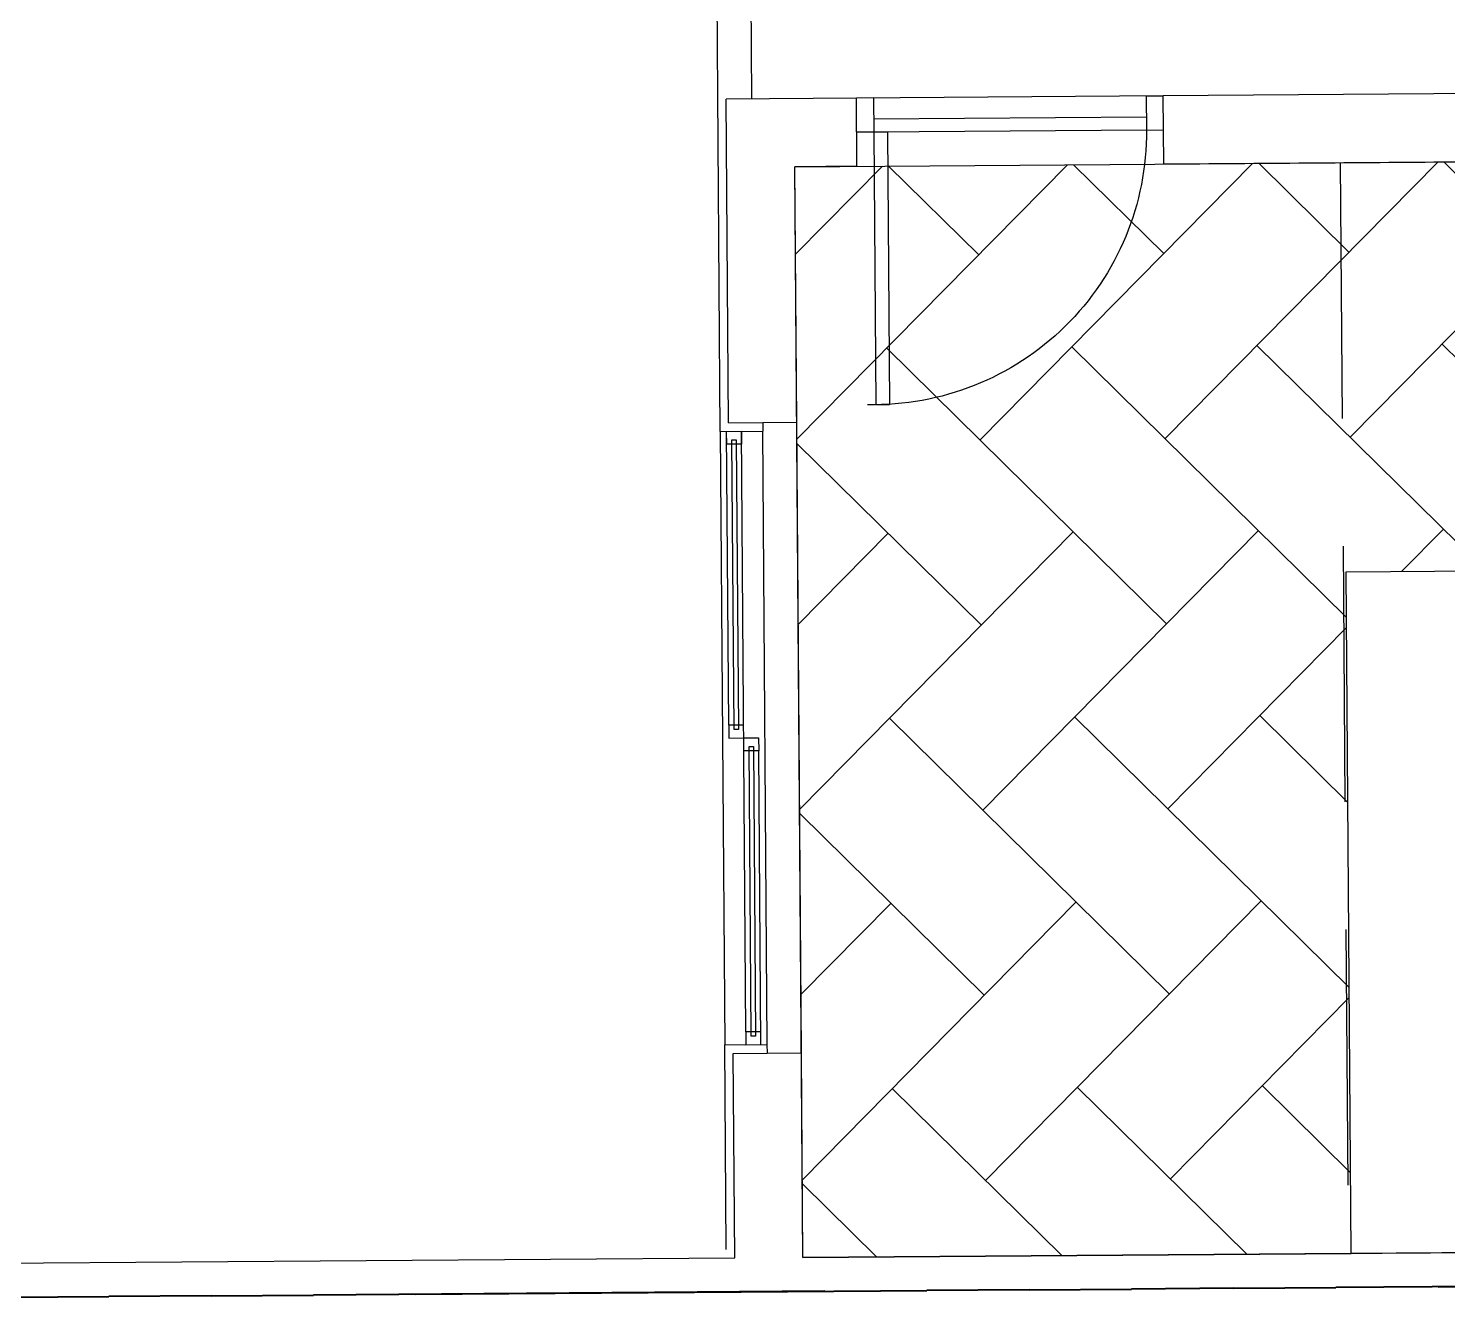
# Model space of a CAD drawing. Header units: feet. Extents: x 919634 to 928945, y 707022 to 708026.
# Drawn here: x 920150.87 to 920164.75, y 707172.99 to 707185.49 of the extents above; entities that cross this region are included whole.
import ezdxf

# ---------------------------------------------------------------- set-up
doc = ezdxf.new("R2010")
doc.units = ezdxf.units.FT
doc.header["$LTSCALE"] = 20
doc.header["$MEASUREMENT"] = 0
doc.linetypes.add('Site Plan$0$HIDDEN2', pattern=[0.1875, 0.125, -0.0625])
doc.linetypes.add('Site Plan$0$PHANTOM2', pattern=[1.25, 0.625, -0.125, 0.125, -0.125, 0.125, -0.125])
for name, color, linetype in [('-u-site-xref', 7, 'Continuous'), ('Site Plan$0$-u-site-bldg_interior', 252, 'Continuous'), ('Site Plan$0$SP-BLDG-ROOF ABOVE', 4, 'Site Plan$0$HIDDEN2'), ('Site Plan$0$SP-LOT PAVERS', 254, 'Continuous')]:
    doc.layers.add(name, color=color, linetype=linetype)
for name, color, linetype, lineweight in [('Site Plan$0$SP-LOT LINES', 252, 'Site Plan$0$PHANTOM2', 40), ('Site Plan$0$SP-SIDEWALK', 2, 'Continuous', 25), ('SP-BUILDING-FOOTPRINT', 1, 'Continuous', 25)]:
    doc.layers.add(name, color=color, linetype=linetype, lineweight=lineweight)
doc.layers.get('-u-site-xref').off()

# ---------------------------------------------------------------- blocks, each defined once
blk = doc.blocks.new('Site Plan')
at = {"layer": 'Site Plan$0$SP-LOT PAVERS'}
h = blk.add_hatch(dxfattribs=at)
h.set_pattern_fill('AR-HBONE', color=256, scale=0.32, angle=-89.58178215075662)
h.set_pattern_definition([(315.4182178492434, (0, 0), (1.810145136983853, 0.01321298806884015), [3.84, -1.28]), (45.41821784924338, (0.9116790626081567, -0.8984660745381309), (1.810145136983853, 0.01321298806884), [3.84, -1.28])])
h.paths.add_polyline_path([(920178.6438422757, 707175.2810119848), (920198.6433094837, 707175.4269962576), (920198.5046244268, 707194.4264897498), (920178.5444730008, 707194.2807924588), (920178.6174651347, 707184.2810592103), (920158.3680060073, 707184.1330555411), (920158.4458642862, 707173.4666730303), (920163.80793146, 707173.5060196422), (920163.7592714123, 707180.1723201257), (920178.607347496, 707180.2807022926)])
at = {"layer": 'Site Plan$0$-u-site-bldg_interior'}
for p, q in [((920157.6368808685, 707181.5445112095), (920157.5407745555, 707194.7108271213)), ((920157.9464828777, 707184.796857702), (920157.8734907412, 707194.7965913058)), ((920177.9459500854, 707184.9428419748), (920161.9697993359, 707184.8262255307)), ((920158.9695556748, 707184.8043255279), (920157.6964895376, 707184.7950328985)), ((920157.7196037141, 707181.6284505907), (920157.6964895376, 707184.7950328985)), ((920161.9698005031, 707184.8260641128), (920158.9695556635, 707184.8043255277)), ((920159.1362179016, 707184.8055420634), (920158.9695556748, 707184.8043255279)), ((920158.9744218172, 707184.137676621), (920158.9695556748, 707184.8043255279)), ((920159.1362179015, 707184.8055420634), (920159.1386509729, 707184.47221761)), ((920161.803135931, 707184.825170413), (920161.9697981577, 707184.8263869486)), ((920161.8031371093, 707184.8250089951), (920161.8055713588, 707184.4915231238)), ((920161.9746666567, 707184.159415206), (920161.9697993359, 707184.8262255307)), ((920161.8046589571, 707184.6165197939), (920159.1377385712, 707184.59721428)), ((920159.1386509729, 707184.47221761), (920158.9719887461, 707184.4710010744)), ((920161.8055713588, 707184.4915231238), (920159.1386509729, 707184.47221761)), ((920159.1386509729, 707184.47221761), (920159.2719969332, 707184.4731909566)), ((920159.1386509729, 707184.47221761), (920159.1581179046, 707181.8052984023)), ((920159.2719969332, 707184.4731909566), (920159.2914638649, 707181.8062717489)), ((920161.8055713588, 707184.4915231238), (920161.9722335854, 707184.4927396594)), ((920178.6174651347, 707184.2810592103), (920161.9746654785, 707184.1595766238)), ((920158.9744218172, 707184.137676621), (920158.3680045869, 707184.1332501341)), ((920158.386252621, 707181.6333167332), (920158.3680045869, 707184.1332501341)), ((920159.1581179046, 707181.8052984023), (920159.2914638649, 707181.8062717489)), ((920157.6368808957, 707181.5445112097), (920158.0535364081, 707181.5475525483)), ((920157.6368808954, 707181.5445112097), (920157.6806761773, 707175.5446710474)), ((920157.6993792034, 707181.5449674104), (920157.8452086517, 707181.546031879)), ((920157.7203644427, 707178.6700439992), (920157.6993792034, 707181.5449674104)), ((920157.7002916051, 707181.4199707403), (920157.6993792034, 707181.5449674104)), ((920157.7196037412, 707181.6284505909), (920158.3862525937, 707181.633316733)), ((920157.8880915319, 707175.6711883867), (920157.8452086517, 707181.546031879)), ((920157.8452086517, 707181.546031879), (920157.8461210534, 707181.421035209)), ((920158.0529281403, 707181.6308836617), (920158.0535364081, 707181.5475525483)), ((920158.0973316899, 707175.547712386), (920158.0535364081, 707181.5475525483)), ((920158.4312644657, 707175.4668143443), (920158.3862525937, 707181.633316733)), ((920157.8461210534, 707181.421035209), (920157.7002916051, 707181.4199707403)), ((920157.752069417, 707181.4620164644), (920157.7937349738, 707181.4623205983)), ((920157.7727505224, 707178.62875861), (920157.752069417, 707181.4620164644)), ((920157.7937349738, 707181.4623205983), (920157.8144160791, 707178.6290627439)), ((920157.8661938909, 707178.6711084679), (920157.7203644427, 707178.6700439992)), ((920157.7203644427, 707178.6700439992), (920157.7212768444, 707178.5450473292)), ((920157.8144160791, 707178.6290627439), (920157.7727505224, 707178.62875861)), ((920157.8671062926, 707178.5461117978), (920157.8661938909, 707178.6711084679)), ((920157.7212768444, 707178.5450473292), (920157.8671062926, 707178.5461117978)), ((920157.8671062926, 707178.5461117978), (920158.0129357411, 707178.5471762666)), ((920157.8680186943, 707178.4211151277), (920157.8671062926, 707178.5461117978)), ((920157.9197965064, 707178.463160852), (920157.961462063, 707178.4634649858)), ((920157.9404776117, 707175.6299029975), (920157.9197965064, 707178.463160852)), ((920157.961462063, 707178.4634649858), (920157.9821431683, 707175.6302071314)), ((920158.0129357411, 707178.5471762666), (920158.0138481428, 707178.4221795965)), ((920158.0138481428, 707178.4221795965), (920157.8680186943, 707178.4211151277)), ((920158.0348512671, 707175.5448059698), (920158.0138481428, 707178.4221795965)), ((920158.0339209803, 707175.6722528554), (920157.8880915319, 707175.6711883867)), ((920158.034833382, 707175.5472561853), (920158.0339209803, 707175.6722528554)), ((920157.6806761776, 707175.5446710474), (920158.0973316899, 707175.547712386)), ((920157.6952745777, 707173.5447243265), (920157.6806761504, 707175.5446710471)), ((920157.8880915319, 707175.6711883867), (920157.8890039336, 707175.5461917167)), ((920157.8890039336, 707175.5461917167), (920158.034833382, 707175.5472561853)), ((920157.9821431683, 707175.6302071314), (920157.9404776117, 707175.6299029975)), ((920158.0979399577, 707175.4643812727), (920158.0973316899, 707175.547712386)), ((920157.7792139589, 707173.462001481), (920157.7646155315, 707175.4619482016)), ((920157.7646155588, 707175.4619482019), (920158.4312644657, 707175.4668143443)), ((920158.4458628658, 707173.4668676234), (920158.4312644384, 707175.4668143442)), ((920186.5724937489, 707173.6616299453), (920158.4458628658, 707173.4668676234)), ((920124.3240751564, 707173.2177987698), (920157.7792139589, 707173.462001481))]:
    blk.add_line(p, q, dxfattribs=at)
at = {"layer": 'Site Plan$0$-u-site-bldg_interior', "extrusion": (0, 0, -0.9999999999999999)}
blk.add_ellipse((920159.1386509729, 707184.47221761), major_axis=(1.872031457259922, 1.899561856027849), ratio=0.9999999999988213, start_param=0.7853981633980377, end_param=2.385986997014335, dxfattribs=at)
at = {"layer": 'Site Plan$0$SP-BLDG-ROOF ABOVE'}
blk.add_lwpolyline([(920163.7011958463, 707184.1721792736), (920163.7790780895, 707173.5058089646)], dxfattribs=at)
at = {"layer": 'Site Plan$0$SP-LOT LINES', "ltscale": 0.4}
for points in [[(920104.6604120372, 707172.7409230993), (920104.499829337, 707194.7403370278), (920198.4973252133, 707195.4264631103), (920198.6579079134, 707173.4270491818)], [(920104.8209947373, 707150.7415091709), (920104.6604120372, 707172.7409230993), (920198.6579079134, 707173.4270491818), (920198.8184906135, 707151.4276352533)]]:
    blk.add_lwpolyline(points, close=True, dxfattribs=at)
at = {"layer": 'Site Plan$0$SP-SIDEWALK'}
for p, q in [((920163.7592714123, 707180.172320126), (920178.607347496, 707180.2807022927)), ((920163.8079324818, 707173.5058796575), (920163.7592714123, 707180.172320126)), ((920158.4458628658, 707173.4668676234), (920163.8079315482, 707173.5060075509))]:
    blk.add_line(p, q, dxfattribs=at)

msp = doc.modelspace()

# ---------------------------------------------------------------- block references
at = {"layer": '-u-site-xref'}
msp.add_blockref('Site Plan', (0, 0), dxfattribs=at)

# ---------------------------------------------------------------- next in the draw order: linework, layer by layer
at = {"layer": 'SP-BUILDING-FOOTPRINT'}
msp.add_lwpolyline([(920186.6551412055, 707162.339142471), (920186.5724163145, 707173.6722382429), (920158.4458628658, 707173.4668676234), (920158.3680045869, 707184.1332501341), (920178.6174651347, 707184.2810592103), (920178.4568824345, 707206.2804731389), (920158.2074218867, 707206.1326640625), (920158.1295636119, 707216.7990460144), (920166.0066570387, 707216.856544134), (920165.9239326174, 707228.1895755515), (920186.1733931651, 707228.3373846278), (920186.0906682747, 707239.6704803162)], dxfattribs=at)

doc.saveas('drawing.dxf')
